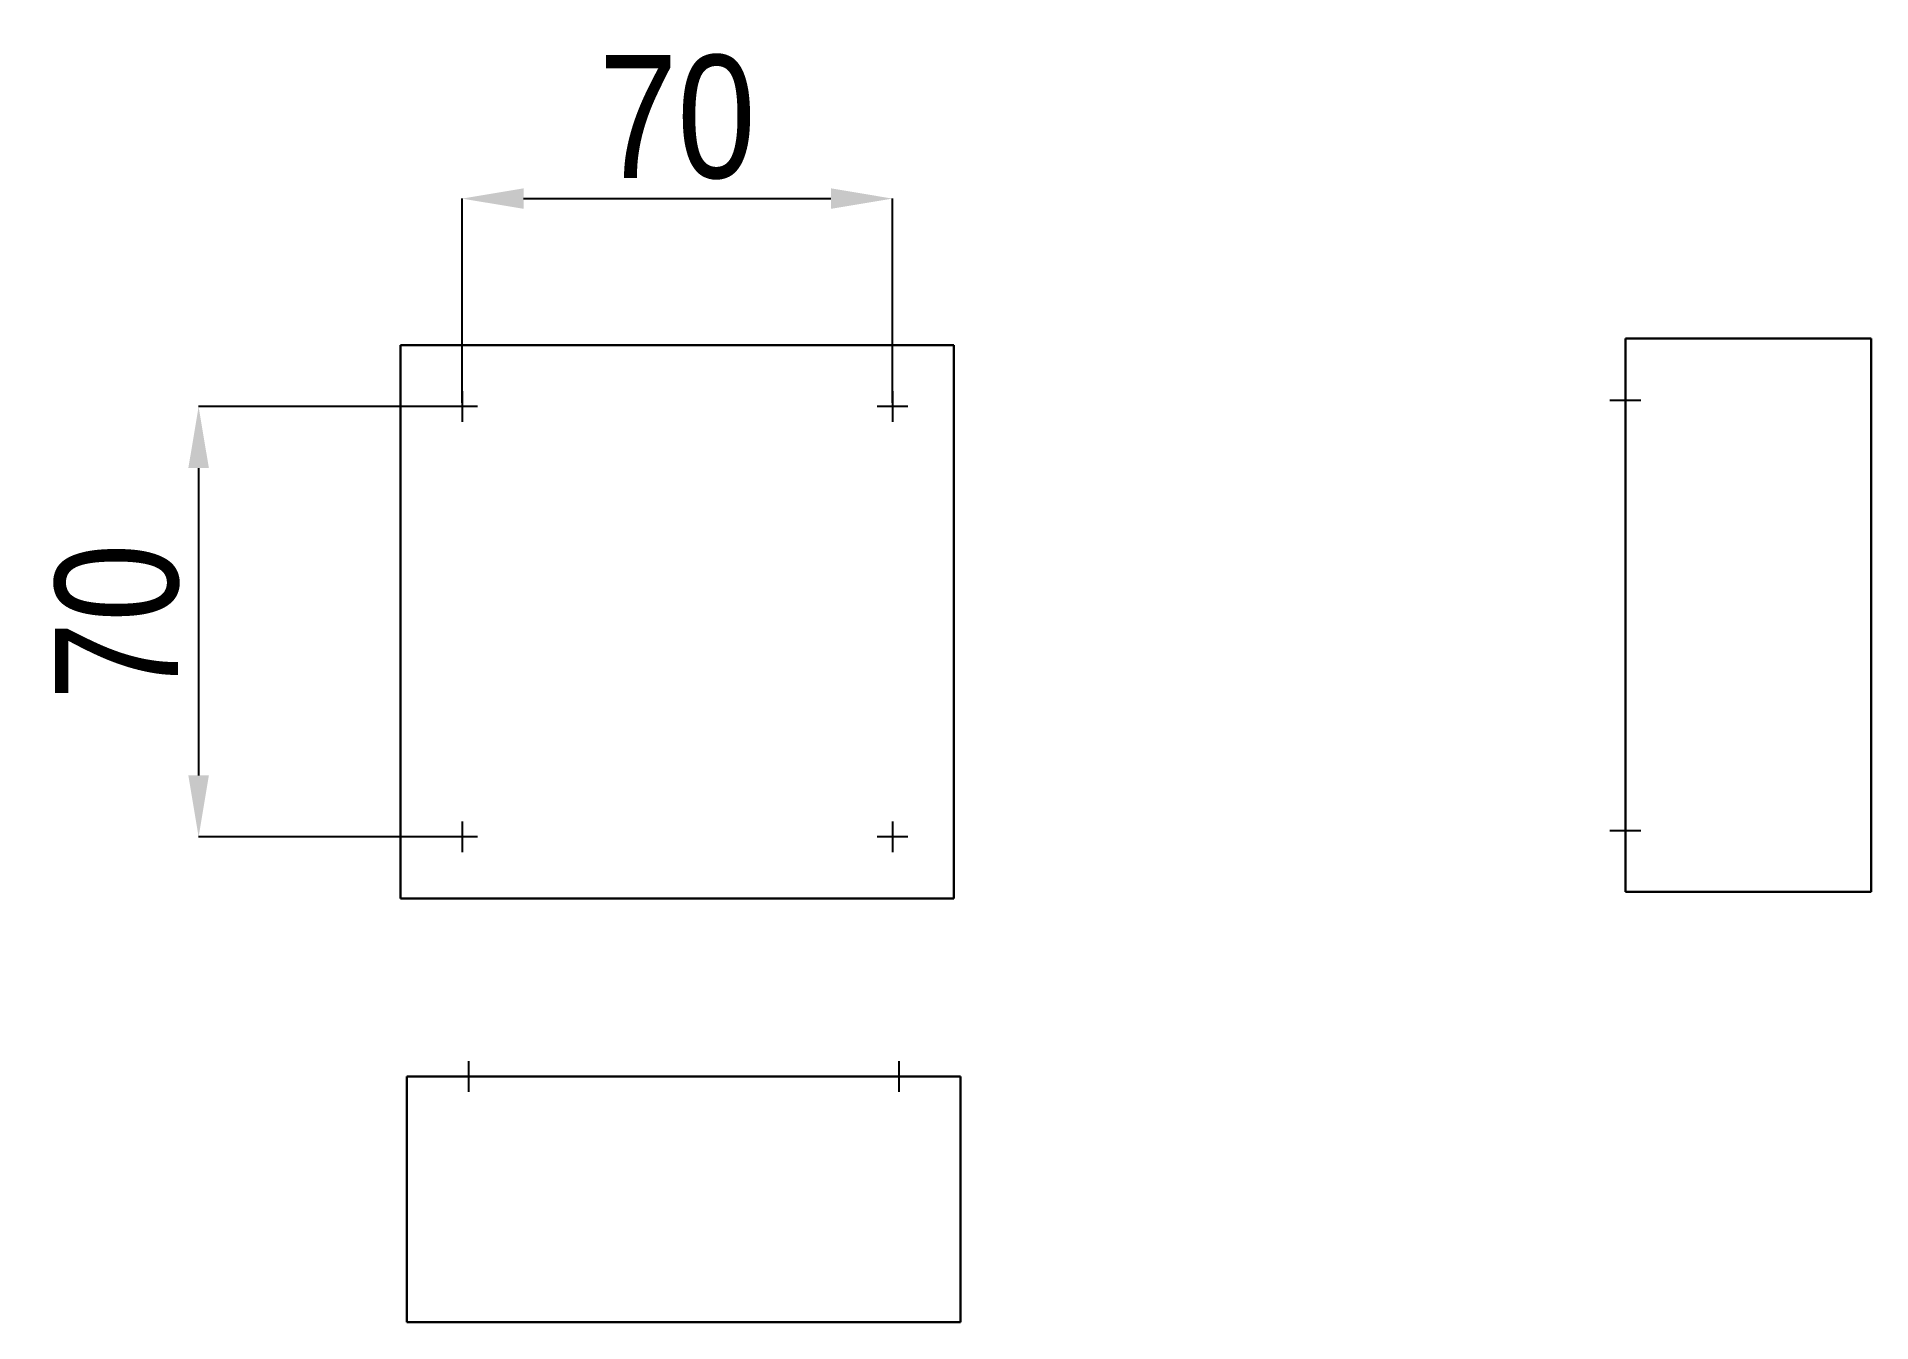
# Model space of a CAD drawing. Header units: millimetres. Extents: x 358 to 656, y 26 to 235.
import ezdxf

# ---------------------------------------------------------------- set-up
doc = ezdxf.new("R2010")
doc.units = ezdxf.units.MM
doc.header["$PDMODE"] = 35
for name, color, linetype, lineweight in [('attachment point', 1, 'Continuous', 25), ('dimensions', 253, 'Continuous', 25), ('pribor', 3, 'Continuous', 30)]:
    doc.layers.add(name, color=color, linetype=linetype, lineweight=lineweight)
doc.styles.get("Standard").update_dxf_attribs({"font": 'ARIALN.TTF'})
doc.dimstyles.new('Copy of ISO-25', dxfattribs={"dimtxt": 20, "dimasz": 10, "dimexe": 0, "dimexo": 0.625, "dimgap": 3, "dimtad": 1, "dimtxsty": 'Standard', "dimcen": 2.5, "dimadec": 0, "dimazin": 0, "dimtfac": 1, "dimtmove": 0, "dimatfit": 3, "dimfxl": 1, "dimarcsym": 0})

# ---------------------------------------------------------------- blocks, each defined once
blk = doc.blocks.new('*D4')
at = {"layer": 'Defpoints', "color": 0, "transparency": 16777216}
for p in [(427.19, 174.84), (384.34, 104.84), (427.19, 104.84)]:
    blk.add_point(p, dxfattribs=at)
at = {"layer": 'dimensions', "color": 0, "lineweight": -2, "transparency": 16777216}
for p, q in [((426.56, 174.84), (384.34, 174.84)), ((384.34, 164.84), (384.34, 114.84)), ((426.56, 104.84), (384.34, 104.84))]:
    blk.add_line(p, q, dxfattribs=at)
at = {"layer": 'dimensions', "color": 0, "transparency": 16777216}
for points in [[(382.67, 164.84), (386.01, 164.84), (384.34, 174.84)], [(382.67, 114.84), (386.01, 114.84), (384.34, 104.84)]]:
    blk.add_solid(points, dxfattribs=at)
at = {"layer": 'dimensions', "color": 0, "transparency": 16777216, "insert": (371.13, 139.84), "char_height": 20, "attachment_point": 5, "rotation": 90}
blk.add_mtext('70', dxfattribs=at)
blk = doc.blocks.new('*D5')
at = {"layer": 'Defpoints', "color": 0, "transparency": 16777216}
for p in [(497.19, 208.67), (427.19, 174.84), (497.19, 174.84)]:
    blk.add_point(p, dxfattribs=at)
at = {"layer": 'dimensions', "color": 0, "lineweight": -2, "transparency": 16777216}
for p, q in [((427.19, 175.47), (427.19, 208.67)), ((437.19, 208.67), (487.19, 208.67)), ((497.19, 175.47), (497.19, 208.67))]:
    blk.add_line(p, q, dxfattribs=at)
at = {"layer": 'dimensions', "color": 0, "transparency": 16777216}
for points in [[(437.19, 210.34), (437.19, 207.01), (427.19, 208.67)], [(487.19, 210.34), (487.19, 207.01), (497.19, 208.67)]]:
    blk.add_solid(points, dxfattribs=at)
at = {"layer": 'dimensions', "color": 0, "transparency": 16777216, "insert": (462.19, 221.88), "char_height": 20, "attachment_point": 5}
blk.add_mtext('70', dxfattribs=at)

msp = doc.modelspace()

# ---------------------------------------------------------------- linework, layer by layer
at = {"layer": 'attachment point'}
for p, q in [((427.187, 177.343), (427.187, 172.343)), ((497.187, 177.343), (497.187, 172.343)), ((429.687, 174.843), (424.687, 174.843)), ((499.687, 174.843), (494.687, 174.843)), ((613.887, 175.895), (618.887, 175.895)), ((429.687, 104.843), (424.687, 104.843)), ((427.187, 107.343), (427.187, 102.343)), ((499.687, 104.843), (494.687, 104.843)), ((497.187, 107.343), (497.187, 102.343)), ((613.887, 105.895), (618.887, 105.895)), ((428.231, 68.395), (428.231, 63.395)), ((498.231, 68.395), (498.231, 63.395))]:
    msp.add_line(p, q, dxfattribs=at)
at = {"layer": 'pribor'}
for p, q in [((616.387, 95.895), (616.387, 185.895)), ((616.387, 185.895), (656.387, 185.895)), ((656.387, 185.895), (656.387, 95.895)), ((417.187, 184.843), (417.187, 94.843)), ((507.187, 184.843), (417.187, 184.843)), ((507.187, 184.843), (507.187, 94.843)), ((656.387, 95.895), (616.387, 95.895)), ((507.187, 94.843), (417.187, 94.843)), ((418.231, 65.895), (508.231, 65.895)), ((418.231, 65.895), (418.231, 25.895)), ((508.231, 65.895), (508.231, 25.895)), ((418.231, 25.895), (508.231, 25.895))]:
    msp.add_line(p, q, dxfattribs=at)

# ---------------------------------------------------------------- dimensions: what is measured, and where the dimension line sits
at = {"layer": 'dimensions'}
dim = msp.add_linear_dim(base=(497.187, 208.672), p1=(427.187, 174.843), p2=(497.187, 174.843), dimstyle='Copy of ISO-25', dxfattribs=at)
dim.commit()
dim.dimension.update_dxf_attribs({"geometry": '*D5', "text_midpoint": (462.187, 221.883)})
dim = msp.add_linear_dim(base=(384.341, 104.843), p1=(427.187, 174.843), p2=(427.187, 104.843), angle=90, dimstyle='Copy of ISO-25', dxfattribs=at)
dim.commit()
dim.dimension.update_dxf_attribs({"geometry": '*D4', "text_midpoint": (371.13, 139.843)})

doc.saveas('drawing.dxf')
